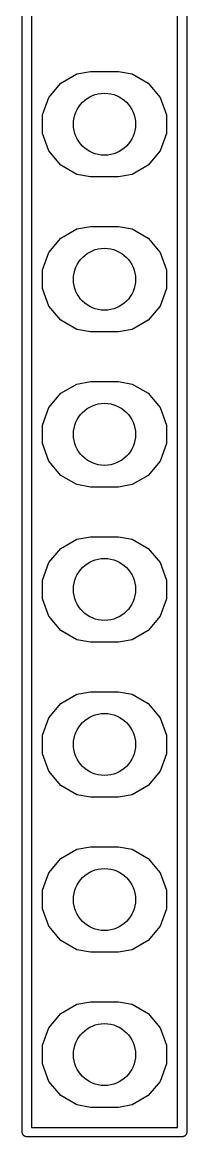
# Model space of a CAD drawing. Extents: x 84 to 159, y -171 to -32.
# Drawn here: x 138.1 to 140.79, y -108.15 to -89.9 of the extents above; entities that cross this region are included whole.
import ezdxf

# ---------------------------------------------------------------- set-up
doc = ezdxf.new("R2010")
doc.units = 0
doc.header["$MEASUREMENT"] = 0
doc.layers.add('BLACK', color=7, linetype='CONTINUOUS')

msp = doc.modelspace()

# ---------------------------------------------------------------- linework, layer by layer
at = {"layer": 'BLACK', "linetype": 'CONTINUOUS'}
for p, q in [((140.791, -69.9704), (140.791, -108.084)), ((138.101, -108.084), (138.101, -72.5104)), ((138.251, -72.592), (138.251, -108.002)), ((140.641, -108.002), (140.641, -72.592)), ((138.994, -90.743), (139.218, -90.7034)), ((139.218, -90.7034), (139.674, -90.7034)), ((139.674, -90.7034), (139.898, -90.743)), ((138.534, -91.1285), (138.73, -90.8952)), ((138.73, -90.8952), (138.994, -90.743)), ((139.898, -90.743), (140.162, -90.8952)), ((140.162, -90.8952), (140.358, -91.1285)), ((138.43, -91.4147), (138.534, -91.1285)), ((140.358, -91.1285), (140.462, -91.4147)), ((138.43, -91.7193), (138.43, -91.4147)), ((140.462, -91.4147), (140.462, -91.7193)), ((138.534, -92.0055), (138.43, -91.7193)), ((140.462, -91.7193), (140.358, -92.0055)), ((138.73, -92.2388), (138.534, -92.0055)), ((140.358, -92.0055), (140.162, -92.2388)), ((138.994, -92.391), (138.73, -92.2388)), ((140.162, -92.2388), (139.898, -92.391)), ((139.218, -92.4306), (138.994, -92.391)), ((139.674, -92.4306), (139.218, -92.4306)), ((139.898, -92.391), (139.674, -92.4306)), ((138.994, -93.283), (139.218, -93.2434)), ((139.218, -93.2434), (139.674, -93.2434)), ((139.674, -93.2434), (139.898, -93.283)), ((138.534, -93.6685), (138.73, -93.4352)), ((138.73, -93.4352), (138.994, -93.283)), ((139.898, -93.283), (140.162, -93.4352)), ((140.162, -93.4352), (140.358, -93.6685)), ((138.43, -93.9547), (138.534, -93.6685)), ((140.358, -93.6685), (140.462, -93.9547)), ((138.43, -94.2593), (138.43, -93.9547)), ((140.462, -93.9547), (140.462, -94.2593)), ((138.534, -94.5455), (138.43, -94.2593)), ((140.462, -94.2593), (140.358, -94.5455)), ((138.73, -94.7788), (138.534, -94.5455)), ((140.358, -94.5455), (140.162, -94.7788)), ((138.994, -94.931), (138.73, -94.7788)), ((140.162, -94.7788), (139.898, -94.931)), ((139.218, -94.9706), (138.994, -94.931)), ((139.674, -94.9706), (139.218, -94.9706)), ((139.898, -94.931), (139.674, -94.9706)), ((138.73, -95.9752), (138.994, -95.823)), ((138.994, -95.823), (139.218, -95.7834)), ((139.218, -95.7834), (139.674, -95.7834)), ((139.674, -95.7834), (139.898, -95.823)), ((139.898, -95.823), (140.162, -95.9752)), ((138.534, -96.2085), (138.73, -95.9752)), ((140.162, -95.9752), (140.358, -96.2085)), ((138.43, -96.4947), (138.534, -96.2085)), ((140.358, -96.2085), (140.462, -96.4947)), ((138.43, -96.7993), (138.43, -96.4947)), ((140.462, -96.4947), (140.462, -96.7993)), ((138.534, -97.0855), (138.43, -96.7993)), ((140.462, -96.7993), (140.358, -97.0855)), ((138.73, -97.3188), (138.534, -97.0855)), ((140.358, -97.0855), (140.162, -97.3188)), ((138.994, -97.471), (138.73, -97.3188)), ((139.218, -97.5106), (138.994, -97.471)), ((139.898, -97.471), (139.674, -97.5106)), ((140.162, -97.3188), (139.898, -97.471)), ((139.674, -97.5106), (139.218, -97.5106)), ((138.73, -98.5152), (138.994, -98.363)), ((138.994, -98.363), (139.218, -98.3234)), ((139.218, -98.3234), (139.674, -98.3234)), ((139.674, -98.3234), (139.898, -98.363)), ((139.898, -98.363), (140.162, -98.5152)), ((138.534, -98.7485), (138.73, -98.5152)), ((140.162, -98.5152), (140.358, -98.7485)), ((138.43, -99.0347), (138.534, -98.7485)), ((140.358, -98.7485), (140.462, -99.0347)), ((138.43, -99.3393), (138.43, -99.0347)), ((140.462, -99.0347), (140.462, -99.3393)), ((138.534, -99.6255), (138.43, -99.3393)), ((140.462, -99.3393), (140.358, -99.6255)), ((138.73, -99.8588), (138.534, -99.6255)), ((140.358, -99.6255), (140.162, -99.8588)), ((138.994, -100.011), (138.73, -99.8588)), ((139.218, -100.051), (138.994, -100.011)), ((139.898, -100.011), (139.674, -100.051)), ((140.162, -99.8588), (139.898, -100.011)), ((139.674, -100.051), (139.218, -100.051)), ((138.73, -101.055), (138.994, -100.903)), ((138.994, -100.903), (139.218, -100.863)), ((139.218, -100.863), (139.674, -100.863)), ((139.674, -100.863), (139.898, -100.903)), ((139.898, -100.903), (140.162, -101.055)), ((138.534, -101.289), (138.73, -101.055)), ((140.162, -101.055), (140.358, -101.289)), ((138.43, -101.575), (138.534, -101.289)), ((140.358, -101.289), (140.462, -101.575)), ((138.43, -101.879), (138.43, -101.575)), ((140.462, -101.575), (140.462, -101.879)), ((138.534, -102.165), (138.43, -101.879)), ((140.462, -101.879), (140.358, -102.165)), ((138.73, -102.399), (138.534, -102.165)), ((140.358, -102.165), (140.162, -102.399)), ((138.994, -102.551), (138.73, -102.399)), ((140.162, -102.399), (139.898, -102.551)), ((139.218, -102.591), (138.994, -102.551)), ((139.898, -102.551), (139.674, -102.591)), ((139.674, -102.591), (139.218, -102.591)), ((138.73, -103.595), (138.994, -103.443)), ((138.994, -103.443), (139.218, -103.403)), ((139.218, -103.403), (139.674, -103.403)), ((139.674, -103.403), (139.898, -103.443)), ((139.898, -103.443), (140.162, -103.595)), ((138.534, -103.829), (138.73, -103.595)), ((140.162, -103.595), (140.358, -103.829)), ((138.43, -104.115), (138.534, -103.829)), ((140.358, -103.829), (140.462, -104.115)), ((138.43, -104.419), (138.43, -104.115)), ((140.462, -104.115), (140.462, -104.419)), ((138.534, -104.705), (138.43, -104.419)), ((140.462, -104.419), (140.358, -104.705)), ((138.73, -104.939), (138.534, -104.705)), ((140.358, -104.705), (140.162, -104.939)), ((138.994, -105.091), (138.73, -104.939)), ((140.162, -104.939), (139.898, -105.091)), ((139.218, -105.131), (138.994, -105.091)), ((139.674, -105.131), (139.218, -105.131)), ((139.898, -105.091), (139.674, -105.131)), ((138.73, -106.135), (138.994, -105.983)), ((138.994, -105.983), (139.218, -105.943)), ((139.218, -105.943), (139.674, -105.943)), ((139.674, -105.943), (139.898, -105.983)), ((139.898, -105.983), (140.162, -106.135)), ((138.534, -106.369), (138.73, -106.135)), ((140.162, -106.135), (140.358, -106.369)), ((138.43, -106.655), (138.534, -106.369)), ((140.358, -106.369), (140.462, -106.655)), ((138.43, -106.959), (138.43, -106.655)), ((140.462, -106.655), (140.462, -106.959)), ((138.534, -107.245), (138.43, -106.959)), ((140.462, -106.959), (140.358, -107.245)), ((138.73, -107.479), (138.534, -107.245)), ((140.358, -107.245), (140.162, -107.479)), ((138.994, -107.631), (138.73, -107.479)), ((140.162, -107.479), (139.898, -107.631)), ((139.218, -107.671), (138.994, -107.631)), ((139.674, -107.671), (139.218, -107.671)), ((139.898, -107.631), (139.674, -107.671)), ((138.251, -108.002), (140.641, -108.002)), ((138.101, -108.09), (138.101, -108.084)), ((138.101, -108.084), (138.101, -108.084)), ((138.103, -108.096), (138.101, -108.09)), ((138.104, -108.103), (138.103, -108.096)), ((138.108, -108.109), (138.104, -108.103)), ((138.11, -108.115), (138.108, -108.109)), ((138.114, -108.12), (138.11, -108.115)), ((138.118, -108.126), (138.114, -108.12)), ((138.123, -108.13), (138.118, -108.126)), ((138.127, -108.135), (138.123, -108.13)), ((138.133, -108.139), (138.127, -108.135)), ((138.138, -108.143), (138.133, -108.139)), ((138.144, -108.145), (138.138, -108.143)), ((138.15, -108.149), (138.144, -108.145)), ((138.157, -108.15), (138.15, -108.149)), ((138.163, -108.152), (138.157, -108.15)), ((138.169, -108.152), (138.163, -108.152)), ((140.723, -108.152), (138.169, -108.152)), ((138.169, -108.152), (138.169, -108.152)), ((140.729, -108.152), (140.723, -108.152)), ((140.723, -108.152), (140.723, -108.152)), ((140.735, -108.15), (140.729, -108.152)), ((140.742, -108.149), (140.735, -108.15)), ((140.748, -108.145), (140.742, -108.149)), ((140.754, -108.143), (140.748, -108.145)), ((140.759, -108.139), (140.754, -108.143)), ((140.765, -108.135), (140.759, -108.139)), ((140.769, -108.13), (140.765, -108.135)), ((140.774, -108.126), (140.769, -108.13)), ((140.778, -108.12), (140.774, -108.126)), ((140.782, -108.115), (140.778, -108.12)), ((140.784, -108.109), (140.782, -108.115)), ((140.788, -108.103), (140.784, -108.109)), ((140.789, -108.096), (140.788, -108.103)), ((140.791, -108.09), (140.789, -108.096)), ((140.791, -108.084), (140.791, -108.09)), ((140.791, -108.084), (140.791, -108.084))]:
    msp.add_line(p, q, dxfattribs=at)
at = {"layer": 'BLACK'}
for centre in [(139.446, -91.567), (139.446, -94.107), (139.446, -96.647), (139.446, -99.187), (139.446, -101.727), (139.446, -104.267), (139.446, -106.807)]:
    msp.add_circle(centre, 0.508, dxfattribs=at)

doc.saveas('drawing.dxf')
